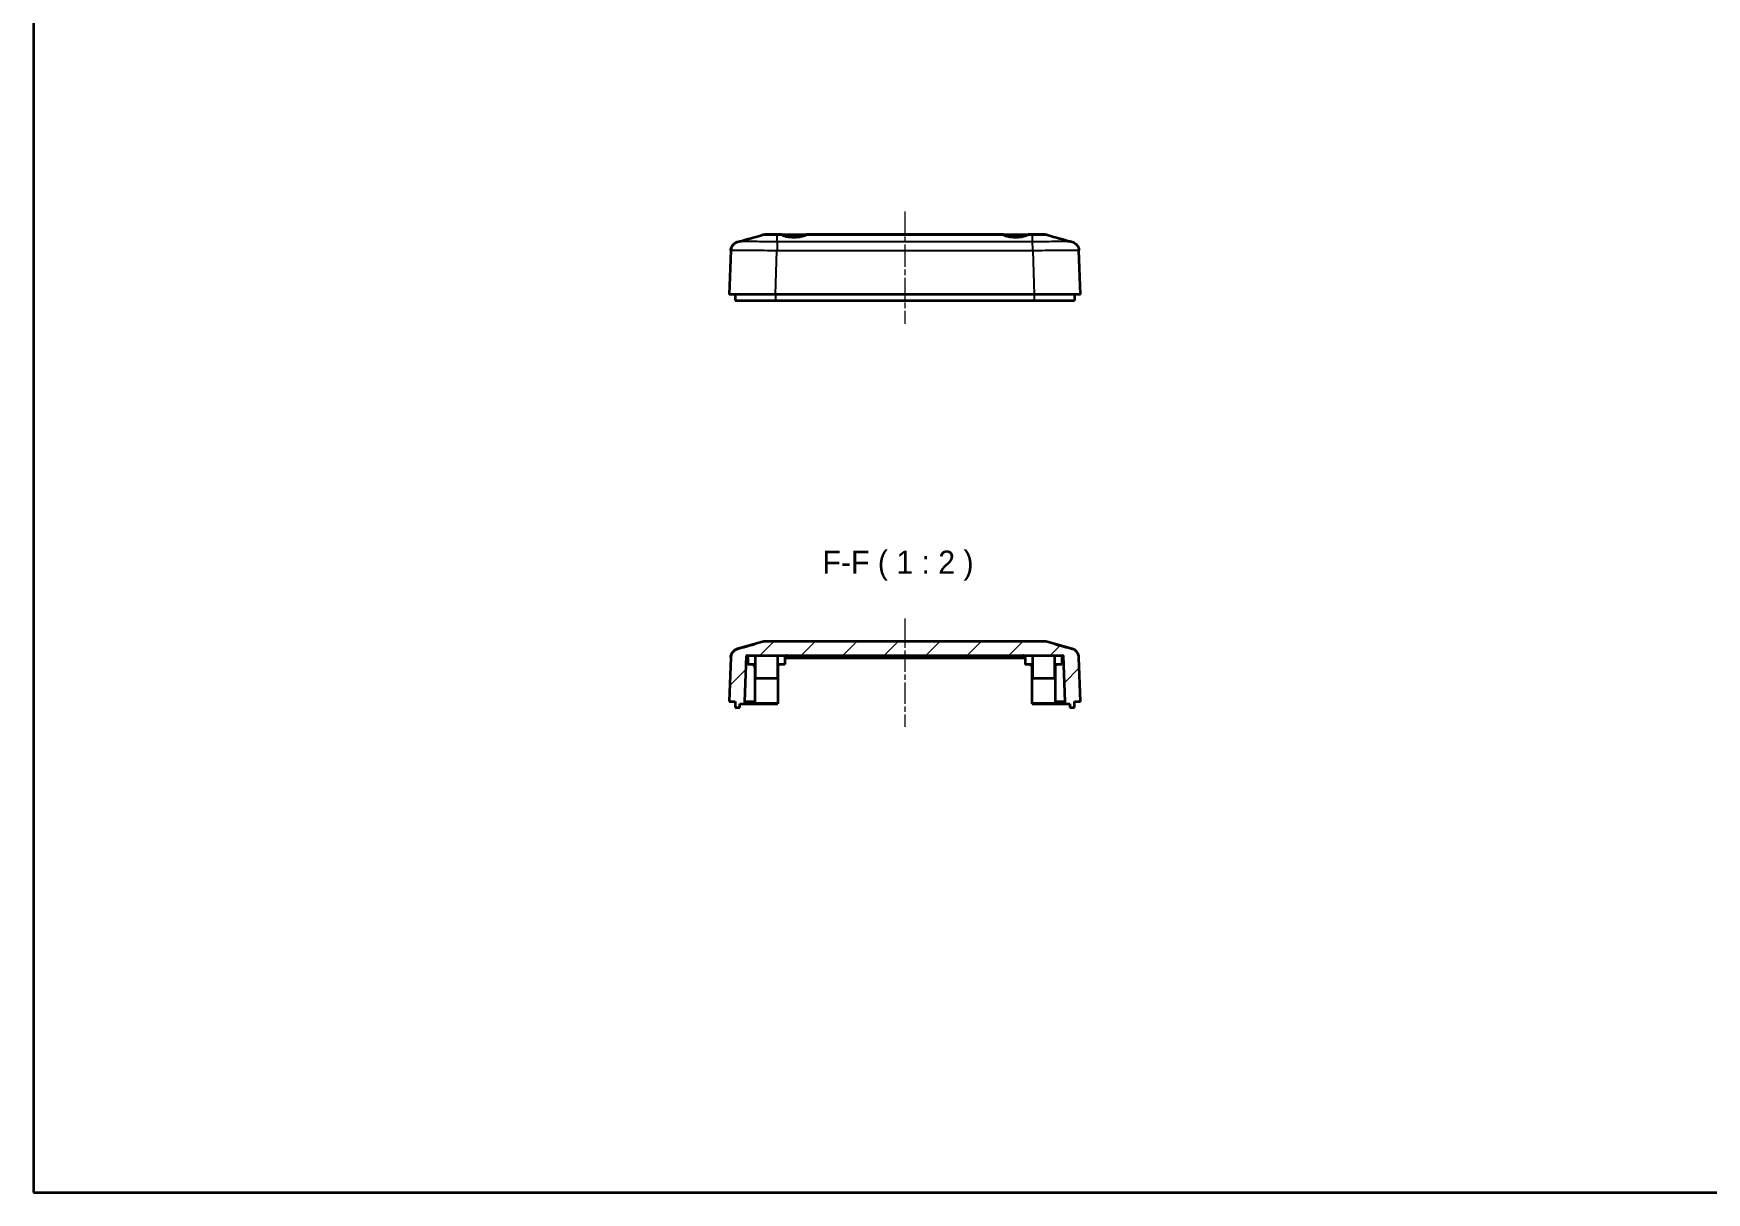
# Model space of a CAD drawing. Header units: millimetres. Extents: x 0 to 3058, y 0 to 562.
# Drawn here: x 2000 to 2362.1, y 0 to 251 of the extents above; entities that cross this region are included whole.
import ezdxf

# ---------------------------------------------------------------- set-up
doc = ezdxf.new("R2010")
doc.units = ezdxf.units.MM
doc.header["$LTSCALE"] = 1.5
doc.linetypes.add('CHAIN', pattern=[0.3543, 0.2362, -0.0295, 0.0591, -0.0295])
for name, color, linetype, lineweight in [('Border (ISO)', 7, 'Continuous', 35), ('Centerline (ISO)', 131, 'Continuous', 18), ('Hatch (ISO)', 1, 'Continuous', 18), ('Symbol (ISO)', 7, 'Continuous', 18), ('Visible (ISO)', 7, 'Continuous', 35), ('Visible Narrow (ISO)', 7, 'Continuous', 25)]:
    doc.layers.add(name, color=color, linetype=linetype, lineweight=lineweight)
doc.styles.add('Note Text (TK)', font='')
doc.styles.get('Note Text (TK)').set_extended_font_data('MS PGothic')

# ---------------------------------------------------------------- blocks, each defined once
blk = doc.blocks.new('図面枠 tk図枠')
at = {"layer": 'Border (ISO)'}
for p, q in [((14.5, 289), (14.5, 8)), ((14.5, 8), (405.5, 8))]:
    blk.add_line(p, q, dxfattribs=at)

msp = doc.modelspace()

# ---------------------------------------------------------------- hatches: boundary and pattern name
at = {"layer": 'Hatch (ISO)'}
h = msp.add_hatch(dxfattribs=at)
h.set_pattern_fill('ANSI31', color=256, scale=50.8, style=0)
h.set_pattern_definition([(45, (1971, -16), (-4.49013, 4.49013), [])])
edge = h.paths.add_edge_path()
edge.add_line((2223.1707, 105.8032), (2224.2728, 105.8032))
edge.add_line((2224.2728, 105.8032), (2224.2728, 105.0032))
edge.add_line((2224.2728, 105.0032), (2225.2728, 105.0032))
edge.add_line((2225.2728, 105.0032), (2225.2728, 106.3032))
edge.add_line((2225.2728, 106.3032), (2226.5728, 106.3032))
edge.add_line((2226.5728, 106.3032), (2226.2395, 115.8466))
edge.add_spline(control_points=[(2226.2395, 115.8466), (2226.2339, 116.0072), (2226.209, 116.1665), (2226.1215, 116.4758), (2226.0593, 116.6246), (2225.8513, 116.9908), (2225.6797, 117.19), (2225.2699, 117.5113), (2225.0355, 117.6305), (2224.7849, 117.7013)], knot_values=[-0.25267851, -0.25267851, -0.25267851, -0.25267851, -0.20446815, -0.20446815, -0.15625779, -0.15625779, -0.07812889, -0.07812889, 0, 0, 0, 0], degree=3, periodic=0)
edge.add_line((2224.7849, 117.7013), (2219.3857, 119.2278))
edge.add_spline(control_points=[(2219.3857, 119.2278), (2219.2973, 119.2528), (2219.2072, 119.2717), (2219.0252, 119.2969), (2218.9334, 119.3032), (2218.8416, 119.3032)], knot_values=[-0.05512783, -0.05512783, -0.05512783, -0.05512783, -0.02756391, -0.02756391, 0, 0, 0, 0], degree=3, periodic=0)
edge.add_line((2218.8416, 119.3032), (2158.3041, 119.3032))
edge.add_spline(control_points=[(2158.3041, 119.3032), (2158.2122, 119.3032), (2158.1204, 119.2969), (2157.9384, 119.2717), (2157.8484, 119.2528), (2157.76, 119.2278)], knot_values=[-0.05512783, -0.05512783, -0.05512783, -0.05512783, -0.02756391, -0.02756391, 0, 0, 0, 0], degree=3, periodic=0)
edge.add_line((2157.76, 119.2278), (2152.3607, 117.7013))
edge.add_spline(control_points=[(2152.3607, 117.7013), (2152.2061, 117.6576), (2152.0573, 117.5954), (2151.7778, 117.4367), (2151.6481, 117.3409), (2151.342, 117.0516), (2151.1894, 116.8375), (2150.975, 116.3628), (2150.9152, 116.1068), (2150.9061, 115.8466)], knot_values=[-0.25267851, -0.25267851, -0.25267851, -0.25267851, -0.20446815, -0.20446815, -0.15625779, -0.15625779, -0.07812889, -0.07812889, 0, 0, 0, 0], degree=3, periodic=0)
edge.add_line((2150.9061, 115.8466), (2150.5728, 106.3032))
edge.add_line((2150.5728, 106.3032), (2151.8728, 106.3032))
edge.add_line((2151.8728, 106.3032), (2151.8728, 105.0032))
edge.add_line((2151.8728, 105.0032), (2152.8728, 105.0032))
edge.add_line((2152.8728, 105.0032), (2152.8728, 105.8032))
edge.add_line((2152.8728, 105.8032), (2153.9749, 105.8032))
edge.add_line((2153.9749, 105.8032), (2153.9749, 106.3032))
edge.add_line((2153.9749, 106.3032), (2154.3207, 116.2067))
edge.add_ellipse((2154.4207, 116.2032), major_axis=(-0.0999, 0.0035), ratio=1, start_angle=272, end_angle=360, ccw=False)
edge.add_line((2154.4207, 116.3032), (2222.725, 116.3032))
edge.add_ellipse((2222.725, 116.2032), major_axis=(0, 0.1), ratio=1, start_angle=272, end_angle=360, ccw=False)
edge.add_line((2222.8249, 116.2067), (2223.1707, 106.3032))
edge.add_line((2223.1707, 106.3032), (2223.1707, 105.8032))

# ---------------------------------------------------------------- linework, layer by layer
at = {"layer": 'Centerline (ISO)', "linetype": 'CHAIN', "ltscale": 13.50107}
msp.add_line((2188.5728, 212.4025), (2188.5728, 188.1025), dxfattribs=at)
at = {"layer": 'Centerline (ISO)', "linetype": 'CHAIN', "ltscale": 13.056587}
msp.add_line((2188.5728, 124.3032), (2188.5728, 100.8032), dxfattribs=at)
at = {"layer": 'Visible (ISO)'}
for p, q in [((2160.948, 207.4025), (2158.3039, 207.4025)), ((2161.8862, 207.4025), (2160.948, 207.4025)), ((2161.8862, 207.4025), (2167.2594, 207.4025)), ((2209.8862, 207.4025), (2167.2594, 207.4025)), ((2209.8862, 207.4025), (2215.2594, 207.4025)), ((2216.1976, 207.4025), (2215.2594, 207.4025)), ((2218.8417, 207.4025), (2216.1976, 207.4025)), ((2150.9061, 203.9465), (2150.5728, 194.4025)), ((2226.5728, 194.4025), (2226.2395, 203.9459)), ((2160.5667, 194.4025), (2150.5728, 194.4025)), ((2151.8728, 194.4025), (2151.8728, 193.9025)), ((2151.8728, 193.9025), (2151.8728, 193.1025)), ((2151.8728, 193.1025), (2160.5667, 193.1025)), ((2216.5789, 194.4025), (2160.5667, 194.4025)), ((2160.5667, 193.1025), (2216.5789, 193.1025)), ((2226.5728, 194.4025), (2216.5789, 194.4025)), ((2216.5789, 193.1025), (2225.2728, 193.1025)), ((2225.2728, 194.4025), (2225.2728, 193.9025)), ((2225.2728, 193.9025), (2225.2728, 193.1025)), ((2157.76, 119.2278), (2152.3607, 117.7013)), ((2153.9749, 106.3032), (2154.3207, 116.2067)), ((2154.4207, 116.3032), (2222.725, 116.3032)), ((2156.1728, 116.3032), (2156.1728, 111.3032)), ((2218.8416, 119.3032), (2158.3041, 119.3032)), ((2160.9728, 116.3032), (2160.9728, 111.3032)), ((2216.1728, 116.3032), (2216.1728, 111.3032)), ((2224.7849, 117.7013), (2219.3857, 119.2278)), ((2220.9728, 116.3032), (2220.9728, 111.3032)), ((2222.8249, 116.2067), (2223.1707, 106.3032)), ((2150.9061, 115.8466), (2150.5728, 106.3032)), ((2154.5728, 115.8032), (2154.5728, 114.3032)), ((2156.1728, 114.3032), (2154.5728, 114.3032)), ((2156.0728, 113.8032), (2156.0728, 105.9032)), ((2162.5728, 114.3032), (2160.9728, 114.3032)), ((2161.0728, 113.8032), (2161.0728, 105.9032)), ((2162.5728, 115.8032), (2162.5728, 114.3032)), ((2162.5728, 115.8032), (2214.5728, 115.8032)), ((2214.5728, 115.8032), (2214.5728, 114.3032)), ((2216.1728, 114.3032), (2214.5728, 114.3032)), ((2216.0728, 113.8032), (2216.0728, 105.9032)), ((2222.5728, 114.3032), (2220.9728, 114.3032)), ((2221.0728, 113.8032), (2221.0728, 105.9032)), ((2222.5728, 115.8032), (2222.5728, 114.3032)), ((2226.5728, 106.3032), (2226.2395, 115.8466)), ((2160.9728, 111.3032), (2156.1728, 111.3032)), ((2220.9728, 111.3032), (2216.1728, 111.3032)), ((2150.5728, 106.3032), (2151.8728, 106.3032)), ((2151.8728, 106.3032), (2151.8728, 105.0032)), ((2151.8728, 105.0032), (2152.8728, 105.0032)), ((2152.8728, 105.0032), (2152.8728, 105.8032)), ((2152.8728, 105.8032), (2153.9749, 105.8032)), ((2153.9749, 105.8032), (2153.9749, 106.3032)), ((2153.9749, 106.3032), (2156.0728, 106.3032)), ((2153.9749, 105.8032), (2160.5709, 105.8032)), ((2161.0728, 105.9032), (2156.0728, 105.9032)), ((2160.5709, 105.8032), (2161.0228, 105.8032)), ((2161.0228, 105.9032), (2161.0228, 105.8032)), ((2221.0728, 105.9032), (2216.0728, 105.9032)), ((2216.1228, 105.9032), (2216.1228, 105.8032)), ((2216.1228, 105.8032), (2216.5748, 105.8032)), ((2216.5748, 105.8032), (2223.1707, 105.8032)), ((2221.0728, 106.3032), (2223.1707, 106.3032)), ((2223.1707, 106.3032), (2223.1707, 105.8032)), ((2223.1707, 105.8032), (2224.2728, 105.8032)), ((2224.2728, 105.8032), (2224.2728, 105.0032)), ((2224.2728, 105.0032), (2225.2728, 105.0032)), ((2225.2728, 105.0032), (2225.2728, 106.3032)), ((2225.2728, 106.3032), (2226.5728, 106.3032))]:
    msp.add_line(p, q, dxfattribs=at)
for centre, radius, start, end in [((2158.3039, 205.4025), 2, 90, 105.76907), ((2218.8417, 205.4025), 2, 74.23093, 90), ((2154.4207, 116.2032), 0.1, 90, 178), ((2154.0728, 115.8032), 0.5, 0, 54.515829), ((2163.0728, 115.8032), 0.5, 90, 180), ((2214.0728, 115.8032), 0.5, 0, 90), ((2223.0728, 115.8032), 0.5, 125.484171, 180), ((2222.725, 116.2032), 0.1, 2, 90), ((2155.5728, 113.8032), 0.5, 0, 90), ((2161.5728, 113.8032), 0.5, 90, 180), ((2215.5728, 113.8032), 0.5, 0, 90), ((2221.5728, 113.8032), 0.5, 90, 180)]:
    msp.add_arc(centre, radius, start, end, dxfattribs=at)
for points in [[(2152.3861, 205.8151), (2154.1782, 206.3187), (2155.9707, 206.8219), (2157.7604, 207.3273)], [(2152.3861, 205.8151), (2153.5951, 206.1548), (2154.8041, 206.4946), (2156.0126, 206.8348)], [(2219.3852, 207.3273), (2221.1749, 206.8219), (2222.9675, 206.3187), (2224.7595, 205.8151)], [(2221.133, 206.8348), (2222.3415, 206.4946), (2223.5505, 206.1548), (2224.7595, 205.8151)], [(2150.9061, 203.9465), (2150.912, 204.1137), (2150.939, 204.2801), (2150.9862, 204.4406)], [(2150.9061, 203.9465), (2150.9119, 204.1116), (2150.9383, 204.2759), (2150.9843, 204.4346)], [(2152.3861, 117.7158), (2153.5951, 118.0555), (2154.8041, 118.3953), (2156.0126, 118.7354)], [(2154.363, 116.2104), (2154.3365, 116.2293), (2154.3288, 116.2465), (2154.339, 116.261)], [(2155.9454, 118.7148), (2155.9823, 118.7274), (2156.0328, 118.7417), (2156.0962, 118.7574)], [(2221.0494, 118.7574), (2221.1128, 118.7417), (2221.1633, 118.7274), (2221.2002, 118.7148)], [(2221.133, 118.7354), (2222.3415, 118.3953), (2223.5505, 118.0555), (2224.7595, 117.7158)], [(2222.8066, 116.261), (2222.8169, 116.2465), (2222.8092, 116.2293), (2222.7826, 116.2104)]]:
    msp.add_open_spline(points, degree=3, dxfattribs=at)
for points, knots in [([(2161.9981, 207.3271), (2161.9485, 207.3715), (2161.9125, 207.3973), (2161.89, 207.4023), (2161.888, 207.4025), (2161.8862, 207.4025)], [-0.0565080673, -0.0565080673, -0.0565080673, -0.0565080673, -0.0053919863, -0.0053919863, 0, 0, 0, 0]), ([(2167.1475, 207.3271), (2167.111, 207.2944), (2167.0665, 207.2623), (2166.9119, 207.1696), (2166.7803, 207.1121), (2166.4399, 206.9998), (2166.2242, 206.9477), (2165.7517, 206.8659), (2165.5004, 206.8359), (2165.118, 206.8085), (2164.9976, 206.8023), (2164.8139, 206.7964), (2164.7515, 206.795), (2164.6419, 206.7937), (2164.5947, 206.7935), (2164.4973, 206.7937), (2164.4472, 206.7943), (2164.3201, 206.7966), (2164.2433, 206.799), (2163.9653, 206.8109), (2163.7681, 206.826), (2163.2925, 206.8792), (2163.029, 206.9248), (2162.5355, 207.0463), (2162.3209, 207.1246), (2162.098, 207.2489), (2162.0423, 207.2875), (2161.9981, 207.3271)], [-0.723889884, -0.723889884, -0.723889884, -0.723889884, -0.686083319, -0.686083319, -0.611655667, -0.611655667, -0.525541143, -0.525541143, -0.443520627, -0.443520627, -0.406768973, -0.406768973, -0.387969052, -0.387969052, -0.373799247, -0.373799247, -0.358729695, -0.358729695, -0.335536439, -0.335536439, -0.274195039, -0.274195039, -0.181089418, -0.181089418, -0.074338472, -0.074338472, -0.02862529, -0.02862529, -0.02862529, -0.02862529]), ([(2167.2594, 207.4025), (2167.2501, 207.4025), (2167.2361, 207.3961), (2167.1986, 207.3708), (2167.1751, 207.3518), (2167.1475, 207.3271)], [-0.0563926453, -0.0563926453, -0.0563926453, -0.0563926453, -0.0284701485, -0.0284701485, 0, 0, 0, 0]), ([(2209.9981, 207.3271), (2209.9485, 207.3715), (2209.9125, 207.3973), (2209.89, 207.4023), (2209.888, 207.4025), (2209.8862, 207.4025)], [-0.0565080673, -0.0565080673, -0.0565080673, -0.0565080673, -0.0053919863, -0.0053919863, 0, 0, 0, 0]), ([(2215.1475, 207.3271), (2215.111, 207.2944), (2215.0666, 207.2623), (2214.9121, 207.1697), (2214.7806, 207.1122), (2214.4403, 207), (2214.2247, 206.9478), (2213.752, 206.866), (2213.5006, 206.8359), (2213.1179, 206.8085), (2212.9975, 206.8023), (2212.8138, 206.7964), (2212.7514, 206.795), (2212.6417, 206.7937), (2212.5945, 206.7935), (2212.4972, 206.7937), (2212.447, 206.7943), (2212.3199, 206.7966), (2212.2432, 206.799), (2211.9653, 206.8109), (2211.7682, 206.826), (2211.2926, 206.8792), (2211.029, 206.9248), (2210.5355, 207.0463), (2210.3209, 207.1246), (2210.098, 207.2489), (2210.0423, 207.2875), (2209.9981, 207.3271)], [-0.723890047, -0.723890047, -0.723890047, -0.723890047, -0.686108666, -0.686108666, -0.611718102, -0.611718102, -0.525593699, -0.525593699, -0.443518141, -0.443518141, -0.40675463, -0.40675463, -0.387951732, -0.387951732, -0.373781431, -0.373781431, -0.358713042, -0.358713042, -0.335524765, -0.335524765, -0.274207076, -0.274207076, -0.181088175, -0.181088175, -0.07433961, -0.07433961, -0.02862529, -0.02862529, -0.02862529, -0.02862529]), ([(2215.2594, 207.4025), (2215.2501, 207.4025), (2215.2361, 207.3961), (2215.1986, 207.3708), (2215.1751, 207.3518), (2215.1475, 207.3271)], [-0.0563926453, -0.0563926453, -0.0563926453, -0.0563926453, -0.0284701485, -0.0284701485, 0, 0, 0, 0]), ([(2150.9061, 203.9465), (2150.9136, 204.1611), (2150.9575, 204.3719), (2151.0952, 204.7557), (2151.1913, 204.9218), (2151.4109, 205.2249), (2151.5324, 205.3397), (2151.7802, 205.5438), (2151.8933, 205.6084), (2152.0766, 205.7042), (2152.1477, 205.7336), (2152.2673, 205.779), (2152.3156, 205.7944), (2152.3674, 205.8097), (2152.3769, 205.8125), (2152.3861, 205.8151)], [0.0007079765, 0.0007079765, 0.0007079765, 0.0007079765, 0.0065517302, 0.0065517302, 0.013035442, 0.013035442, 0.0215596088, 0.0215596088, 0.0333871307, 0.0333871307, 0.0452146525, 0.0452146525, 0.0570421743, 0.0570421743, 0.0598455857, 0.0598455857, 0.0598455857, 0.0598455857]), ([(2152.3861, 205.8151), (2152.3472, 205.8041), (2152.3025, 205.7906), (2152.193, 205.7516), (2152.1284, 205.7266), (2151.9633, 205.6471), (2151.8625, 205.5942), (2151.602, 205.4048), (2151.4355, 205.2685), (2151.1417, 204.8453), (2151.0202, 204.6078), (2150.9276, 204.2021), (2150.9106, 204.0747), (2150.9061, 203.9465)], [1.189555672, 1.189555672, 1.189555672, 1.189555672, 1.2013546008, 1.2013546008, 1.2131535296, 1.2131535296, 1.2249524584, 1.2249524584, 1.2367513872, 1.2367513872, 1.2450579298, 1.2450579298, 1.248550316, 1.248550316, 1.248550316, 1.248550316]), ([(2224.7595, 205.8151), (2224.7985, 205.8041), (2224.8431, 205.7906), (2224.9526, 205.7516), (2225.0172, 205.7266), (2225.1823, 205.6471), (2225.2832, 205.5942), (2225.5436, 205.4048), (2225.7101, 205.2685), (2226.004, 204.8453), (2226.1255, 204.6078), (2226.218, 204.2021), (2226.235, 204.0747), (2226.2395, 203.9465)], [1.1895556723, 1.1895556723, 1.1895556723, 1.1895556723, 1.2013546011, 1.2013546011, 1.2131535299, 1.2131535299, 1.2249524587, 1.2249524587, 1.2367513875, 1.2367513875, 1.2450579301, 1.2450579301, 1.2485503163, 1.2485503163, 1.2485503163, 1.2485503163]), ([(2152.3861, 117.7158), (2152.3472, 117.7048), (2152.3025, 117.6913), (2152.193, 117.6522), (2152.1284, 117.6272), (2151.9633, 117.5478), (2151.8625, 117.4949), (2151.602, 117.3055), (2151.4355, 117.1692), (2151.1417, 116.746), (2151.0202, 116.5085), (2150.9276, 116.1028), (2150.9106, 115.9754), (2150.9061, 115.8472)], [1.189555672, 1.189555672, 1.189555672, 1.189555672, 1.2013546008, 1.2013546008, 1.2131535296, 1.2131535296, 1.2249524584, 1.2249524584, 1.2367513872, 1.2367513872, 1.2450579298, 1.2450579298, 1.248550316, 1.248550316, 1.248550316, 1.248550316]), ([(2152.3607, 117.7013), (2152.2061, 117.6576), (2152.0573, 117.5954), (2151.7778, 117.4367), (2151.6481, 117.3409), (2151.342, 117.0516), (2151.1894, 116.8375), (2150.975, 116.3628), (2150.9152, 116.1068), (2150.9061, 115.8466)], [-0.252678506, -0.252678506, -0.252678506, -0.252678506, -0.204468148, -0.204468148, -0.156257789, -0.156257789, -0.078128895, -0.078128895, 0, 0, 0, 0]), ([(2150.9061, 115.8472), (2150.9134, 116.0571), (2150.9541, 116.2658), (2151.0261, 116.463), (2151.0982, 116.6603), (2151.2015, 116.8461), (2151.3312, 117.0113), (2151.4608, 117.1766), (2151.6167, 117.3212), (2151.7912, 117.4381), (2151.9656, 117.555), (2152.1586, 117.6442), (2152.3607, 117.7013)], [0, 0, 0, 0, 0.250000063, 0.250000063, 0.250000063, 0.500000125, 0.500000125, 0.500000125, 0.750000188, 0.750000188, 0.750000188, 0.999937874, 0.999937874, 0.999937874, 0.999937874]), ([(2158.3041, 119.3032), (2158.2122, 119.3032), (2158.1204, 119.2969), (2157.9384, 119.2717), (2157.8484, 119.2528), (2157.76, 119.2278)], [-0.0551278262, -0.0551278262, -0.0551278262, -0.0551278262, -0.0275639131, -0.0275639131, 0, 0, 0, 0]), ([(2219.3857, 119.2278), (2219.2973, 119.2528), (2219.2072, 119.2717), (2219.0252, 119.2969), (2218.9334, 119.3032), (2218.8416, 119.3032)], [-0.0551278262, -0.0551278262, -0.0551278262, -0.0551278262, -0.0275639131, -0.0275639131, 0, 0, 0, 0]), ([(2226.2395, 115.8473), (2226.232, 116.0618), (2226.1882, 116.2727), (2226.0504, 116.6564), (2225.9542, 116.8226), (2225.7346, 117.1257), (2225.613, 117.2405), (2225.3653, 117.4445), (2225.2522, 117.5091), (2225.0689, 117.6049), (2224.9977, 117.6343), (2224.878, 117.6798), (2224.8297, 117.6952), (2224.778, 117.7105), (2224.7686, 117.7132), (2224.7595, 117.7158)], [0.0007084953, 0.0007084953, 0.0007084953, 0.0007084953, 0.0065523317, 0.0065523317, 0.0130362198, 0.0130362198, 0.0215559423, 0.0215559423, 0.0333547675, 0.0333547675, 0.0451535927, 0.0451535927, 0.056952418, 0.056952418, 0.0597026215, 0.0597026215, 0.0597026215, 0.0597026215]), ([(2226.2395, 115.8466), (2226.2339, 116.0072), (2226.209, 116.1665), (2226.1215, 116.4758), (2226.0593, 116.6246), (2225.8513, 116.9908), (2225.6797, 117.19), (2225.2699, 117.5113), (2225.0355, 117.6305), (2224.7849, 117.7013)], [-0.252678506, -0.252678506, -0.252678506, -0.252678506, -0.204468148, -0.204468148, -0.156257789, -0.156257789, -0.078128895, -0.078128895, 0, 0, 0, 0])]:
    msp.add_open_spline(points, degree=3, knots=knots, dxfattribs=at)
at = {"layer": 'Visible Narrow (ISO)'}
for p, q in [((2160.9509, 207.3271), (2161.9981, 207.3271)), ((2160.9509, 205.8006), (2160.9509, 207.3271)), ((2167.1475, 207.3271), (2209.9981, 207.3271)), ((2215.1475, 207.3271), (2216.1947, 207.3271)), ((2216.1947, 207.3271), (2216.1947, 207.3271)), ((2216.1947, 205.8006), (2216.1947, 207.3271)), ((2160.5667, 194.4025), (2160.9, 203.9459)), ((2160.9, 203.9459), (2216.2456, 203.9459)), ((2216.1947, 205.8006), (2160.9509, 205.8006)), ((2216.2456, 203.9465), (2216.5789, 194.4025)), ((2160.5667, 194.4025), (2160.5667, 193.9025)), ((2160.5667, 193.9025), (2160.5667, 193.1025)), ((2216.5789, 194.4025), (2216.5789, 193.9025)), ((2216.5789, 193.9025), (2216.5789, 193.1025))]:
    msp.add_line(p, q, dxfattribs=at)
for points, knots in [([(2157.7604, 207.3273), (2157.7658, 207.3288), (2157.8093, 207.3301), (2157.965, 207.3321), (2158.0714, 207.3329), (2158.2913, 207.3337), (2158.3874, 207.3339), (2158.5596, 207.3341), (2158.6297, 207.3342), (2158.8498, 207.3342), (2159.0101, 207.334), (2159.4601, 207.3332), (2159.7648, 207.3324), (2160.3654, 207.3301), (2160.6593, 207.3287), (2160.9509, 207.3271)], [-0.411060733, -0.411060733, -0.411060733, -0.411060733, -0.340294387, -0.340294387, -0.274097303, -0.274097303, -0.232724125, -0.232724125, -0.206865889, -0.206865889, -0.155149417, -0.155149417, -0.072403061, -0.072403061, 0, 0, 0, 0]), ([(2160.9509, 207.3271), (2160.9504, 207.3521), (2160.95, 207.371), (2160.9492, 207.3899), (2160.949, 207.3946), (2160.9486, 207.3994), (2160.9485, 207.4006), (2160.9483, 207.4018), (2160.9482, 207.4021), (2160.9481, 207.4024), (2160.9481, 207.4025), (2160.948, 207.4025), (2160.948, 207.4025), (2160.948, 207.4025)], [-0.0548634316, -0.0548634316, -0.0548634316, -0.0548634316, -0.0272992789, -0.0272992789, -0.013521, -0.013521, -0.0066314619, -0.0066314619, -0.0031854734, -0.0031854734, 0, 0, 0.0002558258, 0.0002558258, 0.0002558258, 0.0002558258]), ([(2216.1947, 207.3271), (2216.1952, 207.3521), (2216.1957, 207.371), (2216.1966, 207.3961), (2216.1971, 207.4024), (2216.1976, 207.4025), (2216.1976, 207.4025), (2216.1976, 207.4025)], [0, 0, 0, 0, 0.0275641608, 0.0275641608, 0.0548724683, 0.0548724683, 0.0551282943, 0.0551282943, 0.0551282943, 0.0551282943]), ([(2216.1947, 207.3271), (2216.4903, 207.3287), (2216.7881, 207.3301), (2217.3293, 207.3322), (2217.5735, 207.3329), (2217.9468, 207.3337), (2218.0841, 207.3339), (2218.2929, 207.3341), (2218.3697, 207.3342), (2218.5888, 207.3342), (2218.722, 207.334), (2219.0245, 207.3332), (2219.1661, 207.3324), (2219.3372, 207.3301), (2219.3798, 207.3288), (2219.3852, 207.3273)], [-0.413526312, -0.413526312, -0.413526312, -0.413526312, -0.340125391, -0.340125391, -0.273961181, -0.273961181, -0.23260855, -0.23260855, -0.206763156, -0.206763156, -0.155072367, -0.155072367, -0.072367105, -0.072367105, -0.002671263, -0.002671263, -0.002671263, -0.002671263]), ([(2150.9061, 203.9465), (2150.9069, 203.9694), (2151.0324, 203.9892), (2151.5661, 204.0235), (2152.0068, 204.0364), (2152.955, 204.0483), (2153.3751, 204.0506), (2154.0687, 204.0506), (2154.3098, 204.05), (2154.9665, 204.0471), (2155.3991, 204.0438), (2156.5787, 204.0315), (2157.3522, 204.0203), (2159.0466, 203.9899), (2159.9787, 203.9697), (2160.9, 203.9465)], [0.00070849, 0.00070849, 0.00070849, 0.00070849, 0.21874688, 0.21874688, 0.46874332, 0.46874332, 0.62499109, 0.62499109, 0.70311498, 0.70311498, 0.8281132, 0.8281132, 1.02811035, 1.02811035, 1.24927372, 1.24927372, 1.24927372, 1.24927372]), ([(2160.9509, 205.8007), (2160.1572, 205.8192), (2159.3545, 205.8353), (2157.8982, 205.8595), (2157.2346, 205.8684), (2156.2228, 205.8781), (2155.8517, 205.8808), (2155.2884, 205.8831), (2155.0816, 205.8836), (2154.4863, 205.8836), (2154.1258, 205.8817), (2153.3115, 205.8723), (2152.9325, 205.862), (2152.5303, 205.8382), (2152.43, 205.8274), (2152.3863, 205.8151)], [-1.24998219, -1.24998219, -1.24998219, -1.24998219, -1.02811035, -1.02811035, -0.8281132, -0.8281132, -0.70311498, -0.70311498, -0.62499109, -0.62499109, -0.46874332, -0.46874332, -0.21874688, -0.21874688, -0.05984559, -0.05984559, -0.05984559, -0.05984559]), ([(2160.9509, 205.8006), (2160.9466, 205.7435), (2160.9424, 205.6542), (2160.9382, 205.5373), (2160.9339, 205.4203), (2160.9297, 205.2756), (2160.9254, 205.1103), (2160.9212, 204.945), (2160.9169, 204.7592), (2160.9127, 204.5619), (2160.9085, 204.3645), (2160.9042, 204.1558), (2160.9, 203.9459)], [0, 0, 0, 0, 0.25000324, 0.25000324, 0.25000324, 0.50000648, 0.50000648, 0.50000648, 0.75000972, 0.75000972, 0.75000972, 1.00001296, 1.00001296, 1.00001296, 1.00001296]), ([(2224.7593, 205.8151), (2224.7144, 205.8276), (2224.6104, 205.8387), (2224.2494, 205.8596), (2223.9659, 205.8684), (2223.373, 205.8781), (2223.1137, 205.8808), (2222.6497, 205.8831), (2222.461, 205.8836), (2221.8689, 205.8836), (2221.4316, 205.8818), (2220.2134, 205.8723), (2219.3931, 205.862), (2217.7682, 205.8348), (2216.9768, 205.8189), (2216.1947, 205.8007)], [-1.18955567, -1.18955567, -1.18955567, -1.18955567, -1.02751495, -1.02751495, -0.82763362, -0.82763362, -0.70270779, -0.70270779, -0.62462915, -0.62462915, -0.46847186, -0.46847186, -0.2186202, -0.2186202, 0, 0, 0, 0]), ([(2216.2456, 203.9459), (2216.2414, 204.1558), (2216.2372, 204.3645), (2216.2329, 204.5619), (2216.2287, 204.7592), (2216.2244, 204.945), (2216.2202, 205.1103), (2216.2159, 205.2756), (2216.2117, 205.4203), (2216.2075, 205.5373), (2216.2032, 205.6542), (2216.199, 205.7435), (2216.1947, 205.8006)], [0, 0, 0, 0, 0.25000324, 0.25000324, 0.25000324, 0.50000648, 0.50000648, 0.50000648, 0.75000972, 0.75000972, 0.75000972, 1.00001296, 1.00001296, 1.00001296, 1.00001296]), ([(2216.2456, 203.9465), (2217.1534, 203.9694), (2218.0723, 203.9893), (2219.9631, 204.0235), (2220.9195, 204.0365), (2222.3396, 204.0483), (2222.8494, 204.0506), (2223.5395, 204.0506), (2223.7594, 204.05), (2224.3, 204.0471), (2224.6019, 204.0438), (2225.292, 204.0315), (2225.6215, 204.0204), (2226.1084, 203.9899), (2226.2387, 203.9697), (2226.2395, 203.9465)], [0.0007085, 0.0007085, 0.0007085, 0.0007085, 0.2186202, 0.2186202, 0.46847186, 0.46847186, 0.62462915, 0.62462915, 0.70270779, 0.70270779, 0.82763362, 0.82763362, 1.02751495, 1.02751495, 1.2485498, 1.2485498, 1.2485498, 1.2485498])]:
    msp.add_open_spline(points, degree=3, knots=knots, dxfattribs=at)

# ---------------------------------------------------------------- block references
at = {"xscale": 2, "yscale": 2, "zscale": 2}
msp.add_blockref('図面枠 tk図枠', (1971, -16), dxfattribs=at)

# ---------------------------------------------------------------- texts
at = {"layer": 'Symbol (ISO)', "color": 7, "insert": (2170.7333, 132.4753), "char_height": 5, "attachment_point": 7, "style": 'Note Text (TK)'}
msp.add_mtext('F-F ( 1 : 2 )', dxfattribs=at)

doc.saveas('drawing.dxf')
